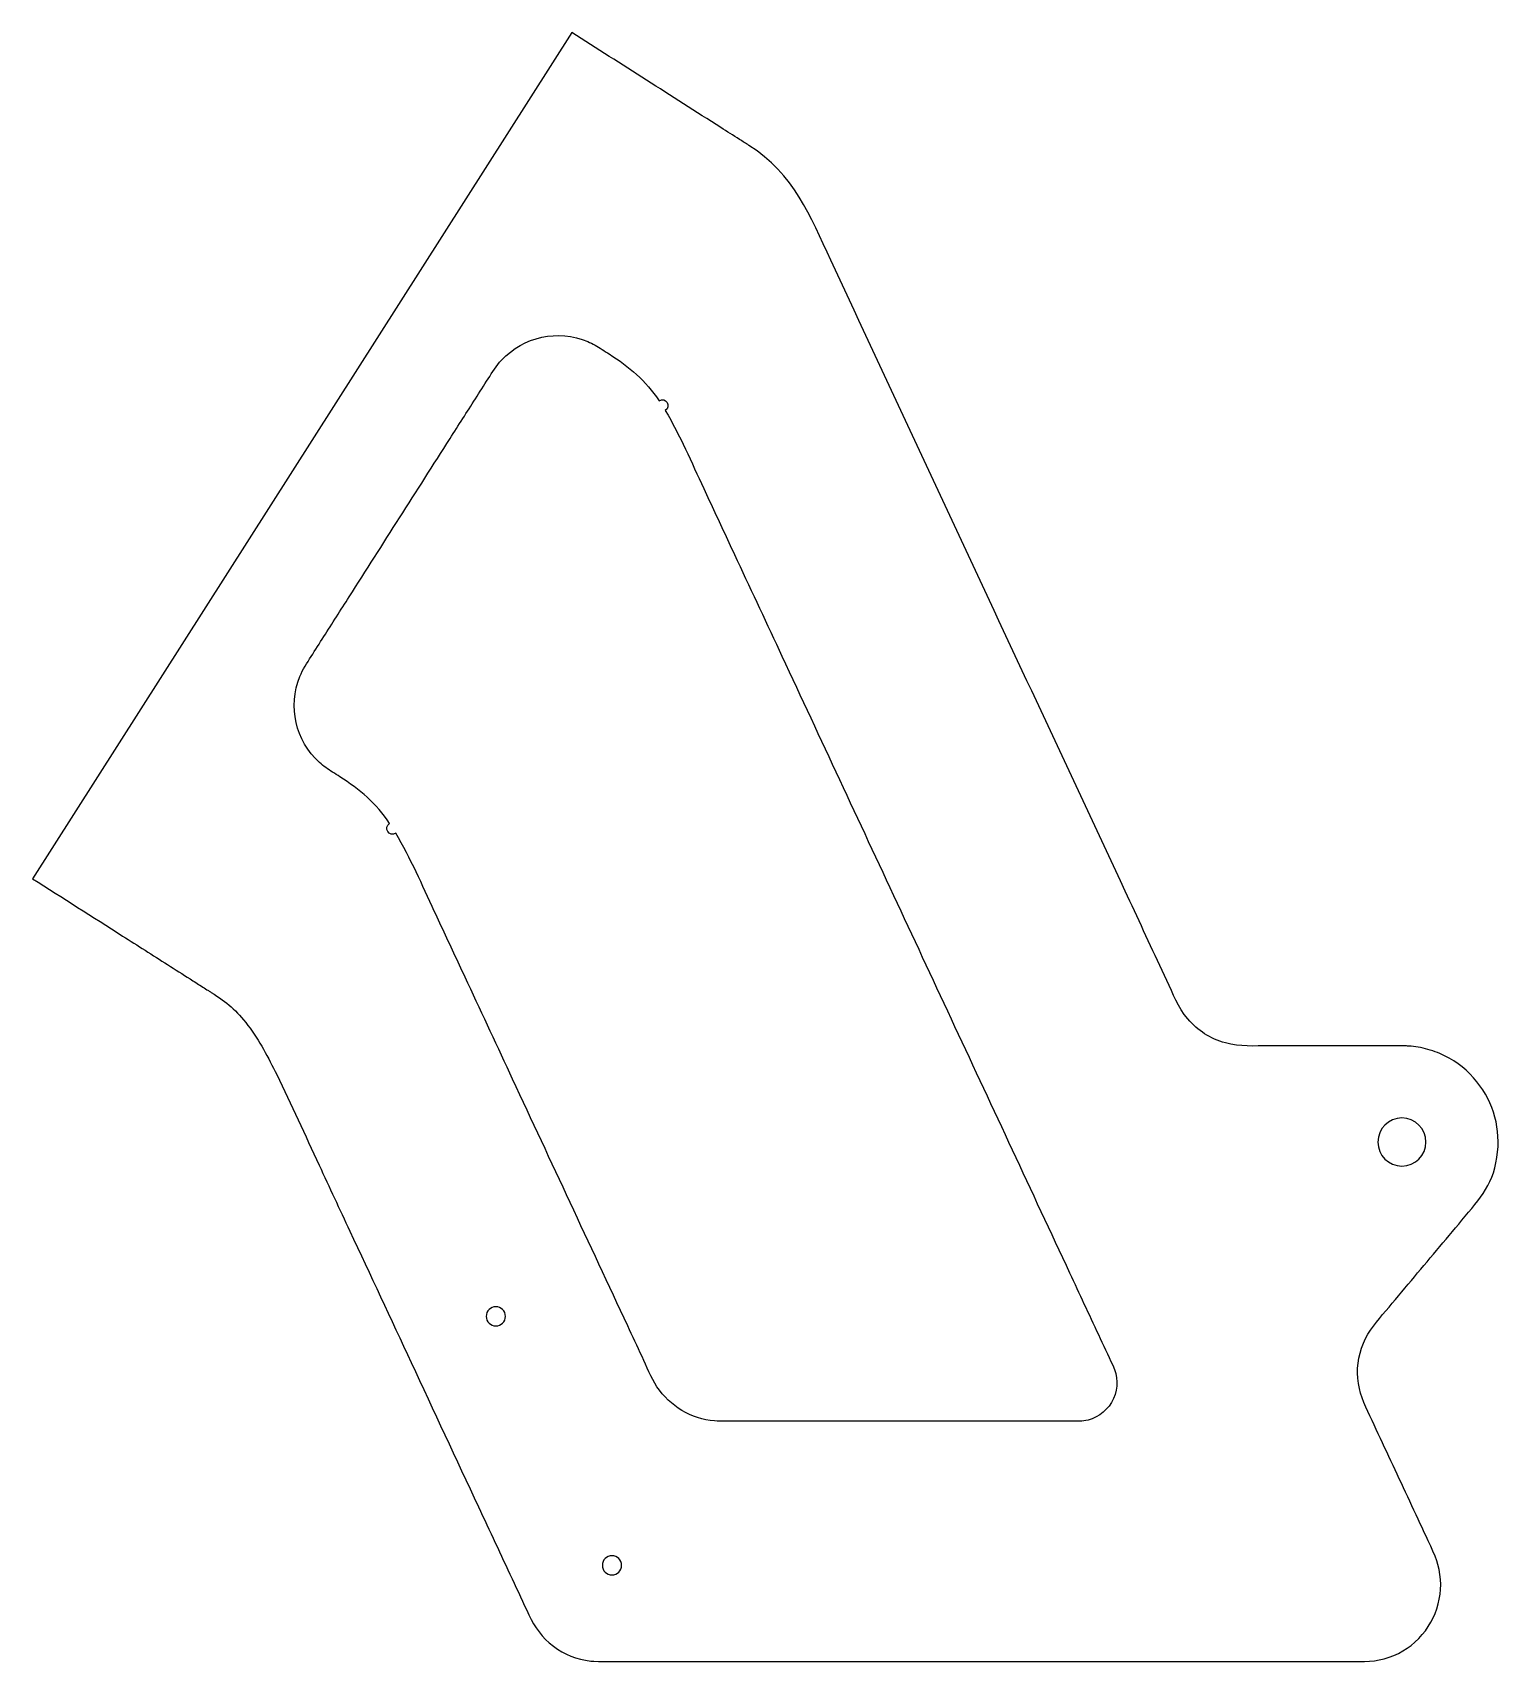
# Model space of a CAD drawing. Extents: x 0 to 9.5, y 0 to 10.6.
import ezdxf

# ---------------------------------------------------------------- set-up
doc = ezdxf.new("R2010")
doc.units = 0
doc.layers.add('Layer_1', color=7, linetype='CONTINUOUS')

msp = doc.modelspace()

# ---------------------------------------------------------------- linework, layer by layer
at = {"layer": 'Layer_1', "color": 7}
msp.add_lwpolyline([(3.513775, 10.591661), (0.011986, 5.095242)], dxfattribs=at)
for points in [[(3.513779, 10.591634)], [(4.120332, 8.136755)], [(9.060651, 3.384358)], [(3.082732, 2.251817)], [(3.836856, 0.63425)]]:
    msp.add_lwpolyline(points, close=True, dxfattribs=at)
for points in [[(4.481661, 9.974772), (4.159123, 10.180393), (3.836316, 10.386013), (3.513779, 10.591634)], [(4.603188, 9.897461), (4.562769, 9.923231), (4.52208, 9.949001), (4.481661, 9.974772)], [(4.663952, 9.858941), (4.643608, 9.871691), (4.623263, 9.884711), (4.603188, 9.897461)], [(5.195909, 9.112684), (5.062444, 9.3986), (4.957736, 9.671766), (4.663952, 9.858941)], [(6.166232, 7.031521), (5.842881, 7.725152), (5.519259, 8.418782), (5.195909, 9.112684)], [(3.057236, 8.463903), (3.200192, 8.61744), (3.423446, 8.665455), (3.61686, 8.584346)], [(3.61686, 8.584346), (3.649682, 8.570511), (3.680064, 8.552608), (3.709905, 8.533619)], [(3.709905, 8.533619), (3.725633, 8.523853), (3.740828, 8.513817), (3.756562, 8.504051)], [(3.756562, 8.504051), (3.885415, 8.421857), (3.994464, 8.330711), (4.080184, 8.200503)], [(2.970429, 8.342646), (2.997013, 8.384693), (3.022785, 8.42674), (3.057236, 8.463903)], [(2.887964, 8.213252), (2.915362, 8.256383), (2.942761, 8.299515), (2.970429, 8.342646)], [(2.723033, 7.954463), (2.77783, 8.040726), (2.832897, 8.126989), (2.887964, 8.213252)], [(4.080184, 8.200503), (4.122501, 8.227629), (4.163192, 8.162796), (4.120332, 8.136755)], [(4.12033, 8.136691), (4.217173, 7.973659), (4.290684, 7.800591), (4.370167, 7.629964)], [(2.395342, 7.44014), (2.504393, 7.611581), (2.613714, 7.783022), (2.723033, 7.954463)], [(4.370167, 7.629964), (4.394308, 7.57788), (4.418452, 7.526069), (4.442866, 7.474257)], [(2.067923, 6.926088), (2.176972, 7.097258), (2.286023, 7.268699), (2.395342, 7.44014)], [(4.442866, 7.474257), (4.491151, 7.370361), (4.539436, 7.266736), (4.587993, 7.162841)], [(4.587993, 7.162841), (4.684836, 6.955322), (4.781407, 6.747802), (4.878249, 6.540011)], [(7.136826, 4.950087), (6.813204, 5.643988), (6.489854, 6.337619), (6.166232, 7.031521)], [(1.902991, 6.667571), (1.957789, 6.753562), (2.012856, 6.839826), (2.067923, 6.926088)], [(1.820799, 6.538176), (1.848196, 6.581308), (1.875594, 6.624439), (1.902991, 6.667571)], [(1.747828, 6.40851), (1.766824, 6.455168), (1.793942, 6.49613), (1.820799, 6.538176)], [(4.878249, 6.540011), (5.127545, 6.005615), (5.376568, 5.471219), (5.625864, 4.936821)], [(1.875053, 5.849971), (1.719616, 5.990758), (1.668889, 6.214012), (1.747828, 6.40851)], [(1.960501, 5.787037), (1.930391, 5.806025), (1.901635, 5.825828), (1.875053, 5.849971)], [(2.006887, 5.757469), (1.991434, 5.767506), (1.975964, 5.777271), (1.960501, 5.787037)], [(2.330509, 5.454192), (2.244789, 5.584129), (2.13574, 5.675275), (2.006887, 5.757469)], [(2.370657, 5.390173), (2.327525, 5.364131), (2.288192, 5.427065), (2.330509, 5.454192)], [(2.620493, 4.883175), (2.541013, 5.054073), (2.467499, 5.227413), (2.370657, 5.390173)], [(0.011986, 5.095242), (0.207027, 4.971002), (0.401797, 4.847032), (0.596566, 4.722791)], [(2.693466, 4.727467), (2.669051, 4.779278), (2.644909, 4.831362), (2.620493, 4.883175)], [(5.625864, 4.936821), (5.875157, 4.402697), (6.12418, 3.868299), (6.373476, 3.333902)], [(7.377712, 4.433593), (7.297417, 4.605848), (7.217121, 4.778102), (7.136826, 4.950087)], [(0.596566, 4.722791), (0.69395, 4.660943), (0.791336, 4.598823), (0.888722, 4.536701)], [(2.838594, 4.41578), (2.790037, 4.519675), (2.741751, 4.623571), (2.693466, 4.727467)], [(0.888722, 4.536701), (0.937277, 4.505778), (0.986106, 4.474581), (1.034934, 4.443658)], [(1.034934, 4.443658), (1.059078, 4.428205), (1.083491, 4.412732), (1.107905, 4.397)], [(1.107905, 4.397), (1.12011, 4.389402), (1.132318, 4.381547), (1.144255, 4.373941)], [(1.144255, 4.373941), (1.150495, 4.369866), (1.156736, 4.366067), (1.1627, 4.362268)], [(1.1627, 4.362268), (1.165692, 4.360299), (1.16894, 4.358193), (1.171657, 4.356303)], [(1.171657, 4.356303), (1.275009, 4.290656), (1.335503, 4.241014), (1.40983, 4.142272)], [(3.129393, 3.792136), (3.032551, 3.999927), (2.935706, 4.207719), (2.838594, 4.41578)], [(7.513346, 4.185112), (7.449869, 4.259982), (7.41786, 4.347872), (7.377712, 4.433593)], [(1.40983, 4.142272), (1.485513, 4.042175), (1.543023, 3.933939), (1.597275, 3.822177)], [(7.757757, 4.028319), (7.656574, 4.056803), (7.581432, 4.10536), (7.513346, 4.185112)], [(8.042316, 4.009323), (7.94683, 4.009323), (7.853243, 4.001193), (7.757757, 4.028319)], [(8.329588, 4.009323), (8.23383, 4.009323), (8.138074, 4.009323), (8.042316, 4.009323)], [(8.904405, 4.009323), (8.712617, 4.009323), (8.521104, 4.009323), (8.329588, 4.009323)], [(8.907929, 4.009323), (8.906551, 4.009323), (8.904405, 4.006882), (8.904405, 4.009323)], [(8.911728, 4.009323), (8.91035, 4.009323), (8.909011, 4.009323), (8.907929, 4.009323)], [(8.919051, 4.009126), (8.91661, 4.009126), (8.914169, 4.009323), (8.911728, 4.009323)], [(8.933972, 4.008535), (8.92909, 4.008732), (8.923932, 4.009126), (8.919051, 4.009126)], [(8.964354, 4.00637), (8.954039, 4.007354), (8.944009, 4.007945), (8.933972, 4.008535)], [(9.025661, 3.997413), (9.005316, 4.001488), (8.9847, 4.004461), (8.964354, 4.00637)], [(9.149629, 3.959165), (9.109482, 3.976252), (9.068521, 3.989006), (9.025661, 3.997413)], [(9.369627, 3.801287), (9.306694, 3.871817), (9.236434, 3.922002), (9.149629, 3.959165)], [(1.597275, 3.822177), (1.692218, 3.627406), (1.781194, 3.429923), (1.872883, 3.233797)], [(3.876734, 2.189488), (3.627438, 2.723886), (3.378686, 3.258012), (3.129393, 3.792136)], [(9.525877, 3.321415), (9.543771, 3.496384), (9.487086, 3.670266), (9.369627, 3.801287)], [(8.904401, 3.540608), (8.817866, 3.540608), (8.748151, 3.470622), (8.748151, 3.384358)], [(9.060651, 3.384358), (9.060651, 3.470622), (8.990663, 3.540608), (8.904401, 3.540608)], [(6.373476, 3.333902), (6.497716, 3.067246), (6.621958, 2.800591), (6.746468, 2.533935)], [(8.748151, 3.384358), (8.748151, 3.298096), (8.817866, 3.228108), (8.904401, 3.228108)], [(8.904401, 3.228108), (8.990663, 3.228108), (9.060651, 3.298096), (9.060651, 3.384358)], [(9.293403, 2.875724), (9.416015, 3.021665), (9.50499, 3.114982), (9.525877, 3.321415)], [(1.872883, 3.233797), (1.939072, 3.091112), (2.005533, 2.948697), (2.071993, 2.806282)], [(8.96544, 2.484827), (9.074761, 2.615035), (9.184082, 2.745516), (9.293403, 2.875724)], [(2.071993, 2.806282), (2.204915, 2.521179), (2.337836, 2.236077), (2.470755, 1.951246)], [(6.746468, 2.533935), (6.80859, 2.400472), (6.87071, 2.26728), (6.9331, 2.133815)], [(8.799966, 2.287616), (8.855035, 2.353262), (8.9101, 2.419181), (8.96544, 2.484827)], [(3.020068, 2.31448), (2.985617, 2.31448), (2.957677, 2.286539), (2.957677, 2.251817)], [(2.957677, 2.251817), (2.957677, 2.217366), (2.985617, 2.189425), (3.020068, 2.189425)], [(3.082732, 2.251817), (3.082732, 2.286539), (3.054519, 2.31448), (3.020068, 2.31448)], [(3.020068, 2.189425), (3.054519, 2.189425), (3.082732, 2.217366), (3.082732, 2.251817)], [(8.654297, 2.077384), (8.687932, 2.159848), (8.744627, 2.221699), (8.799966, 2.287616)], [(3.969779, 1.990108), (3.938854, 2.056569), (3.907659, 2.123028), (3.876734, 2.189488)], [(6.9331, 2.133815), (6.964297, 2.067085), (6.995222, 2.000352), (7.026145, 1.933892)], [(8.622015, 1.81561), (8.608452, 1.908656), (8.618491, 1.990307), (8.654297, 2.077384)], [(2.470755, 1.951246), (2.616155, 1.639018), (2.761826, 1.327059), (2.907226, 1.015102)], [(4.066621, 1.794795), (4.026202, 1.856372), (4.000432, 1.924189), (3.969779, 1.990108)], [(7.026145, 1.933892), (7.05924, 1.863362), (7.064121, 1.789848), (7.031303, 1.717421)], [(8.710177, 1.575811), (8.674098, 1.653663), (8.634765, 1.727721), (8.622015, 1.81561)], [(4.440698, 1.572085), (4.288517, 1.585116), (4.150986, 1.667299), (4.066621, 1.794795)], [(7.031303, 1.717421), (7.000106, 1.648246), (6.939342, 1.596978), (6.8661, 1.57799)], [(4.659612, 1.570116), (4.629501, 1.570116), (4.470808, 1.569329), (4.440698, 1.572085)], [(4.87961, 1.570116), (4.806096, 1.570116), (4.732854, 1.570116), (4.659612, 1.570116)], [(5.319606, 1.570116), (5.172578, 1.570116), (5.026094, 1.570116), (4.87961, 1.570116)], [(6.203936, 1.570116), (5.909068, 1.570116), (5.614202, 1.570116), (5.319606, 1.570116)], [(6.646102, 1.570116), (6.498804, 1.570116), (6.351236, 1.570116), (6.203936, 1.570116)], [(6.756509, 1.570116), (6.719887, 1.570116), (6.682724, 1.570116), (6.646102, 1.570116)], [(6.8661, 1.57799), (6.829749, 1.568502), (6.793401, 1.570116), (6.756509, 1.570116)], [(8.928005, 1.108959), (8.855576, 1.264667), (8.782875, 1.420102), (8.710177, 1.575811)], [(9.037054, 0.875398), (9.000704, 0.953252), (8.964354, 1.031106), (8.928005, 1.108959)], [(2.907226, 1.015102), (2.979925, 0.859124), (3.052895, 0.702874), (3.125324, 0.546894)], [(9.138509, 0.640209), (9.123312, 0.696091), (9.060927, 0.823856), (9.037054, 0.875398)], [(3.774464, 0.696913), (3.739741, 0.696913), (3.711801, 0.668701), (3.711801, 0.63425)], [(3.836856, 0.63425), (3.836856, 0.668701), (3.808915, 0.696913), (3.774464, 0.696913)], [(9.013726, 0.159795), (9.137423, 0.286476), (9.184895, 0.469039), (9.138509, 0.640209)], [(3.125324, 0.546894), (3.161946, 0.469041), (3.198295, 0.390915), (3.234645, 0.312791)], [(3.711801, 0.63425), (3.711801, 0.599799), (3.739741, 0.571858), (3.774464, 0.571858)], [(3.774464, 0.571858), (3.808915, 0.571858), (3.836856, 0.599799), (3.836856, 0.63425)], [(3.234645, 0.312791), (3.272623, 0.23114), (3.320366, 0.165222), (3.393608, 0.110154)], [(3.393608, 0.110154), (3.467934, 0.054002), (3.543619, 0.02362), (3.636121, 0.01277)], [(8.789116, 0.027415), (8.878633, 0.052102), (8.948893, 0.093606), (9.013726, 0.159795)], [(3.636121, 0.01277), (3.675997, 0.008163), (3.85232, 0.009246), (3.892196, 0.009246)], [(3.892196, 0.009246), (4.063909, 0.009246), (4.235621, 0.009246), (4.407606, 0.009246)], [(4.407606, 0.009246), (4.751029, 0.009246), (5.094454, 0.009246), (5.438149, 0.009246)], [(5.438149, 0.009246), (6.127712, 0.009246), (6.817273, 0.009246), (7.506834, 0.009246)], [(7.506834, 0.009246), (7.849446, 0.009246), (8.192056, 0.009246), (8.534667, 0.009246)], [(8.534667, 0.009246), (8.620116, 0.009246), (8.704208, 0.003813), (8.789116, 0.027415)]]:
    msp.add_open_spline(points, degree=3, dxfattribs=at)

doc.saveas('drawing.dxf')
